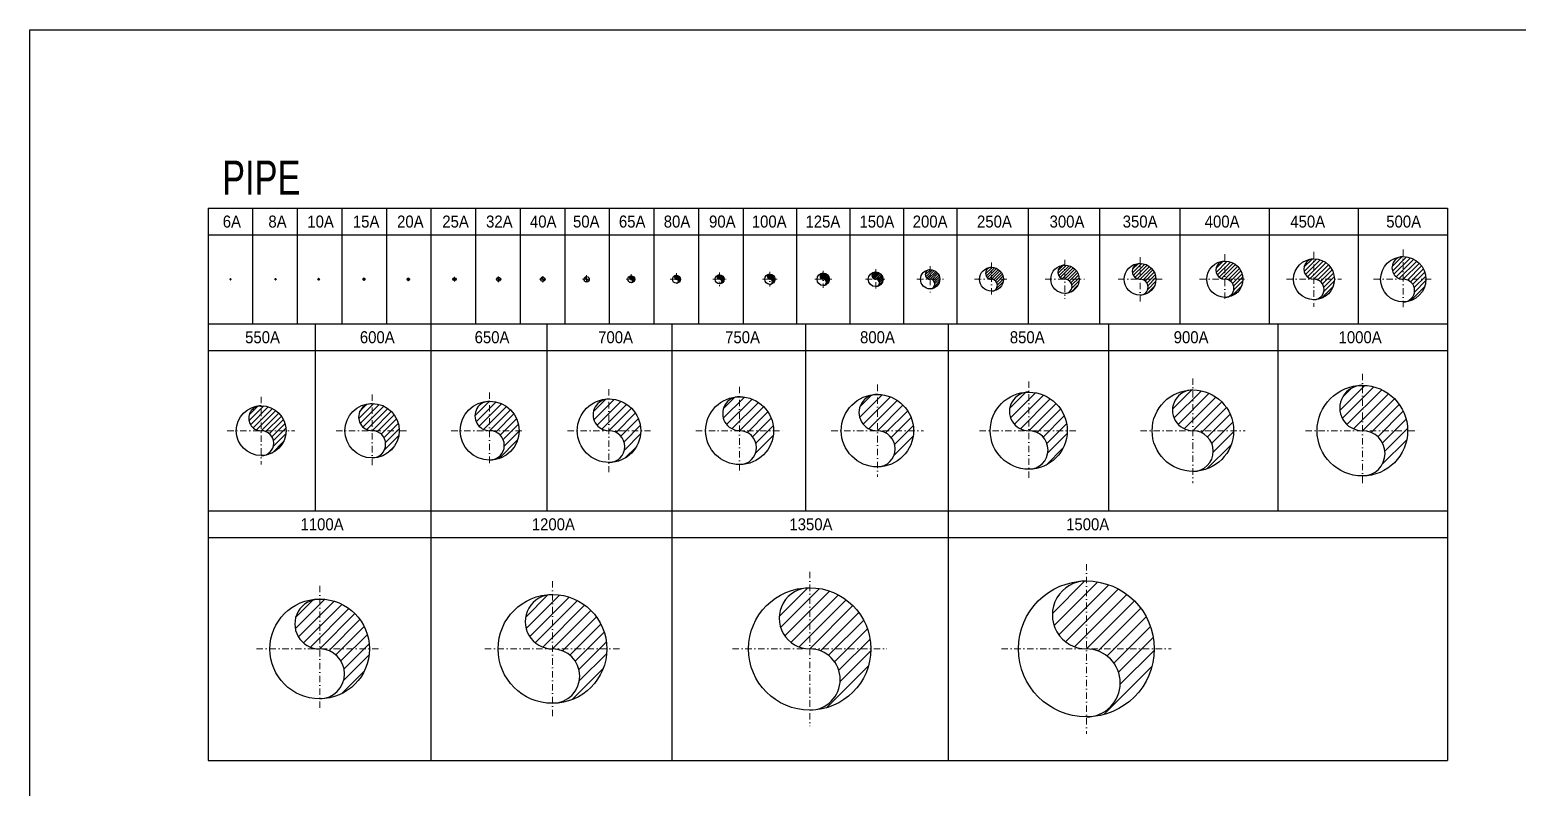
# Model space of a CAD drawing. Extents: x 0 to 90799, y 0 to 77868.
# Drawn here: x 0 to 16684, y 8494 to 16988 of the extents above; entities that cross this region are included whole.
import ezdxf
from ezdxf.enums import TextEntityAlignment as Align

# ---------------------------------------------------------------- set-up
doc = ezdxf.new("R2010")
doc.units = 0
doc.header["$LTSCALE"] = 30
doc.header["$MEASUREMENT"] = 0
doc.linetypes.add('DGN Style 4', pattern=[4.8, 2.4, -1.2, 0, -1.2])
doc.layers.add('L(c)', color=1, linetype='DGN Style 4', lineweight=5)
doc.layers.add('L(txt)', color=2, linetype='Continuous', lineweight=13)
doc.styles.add('Style-ENGINEERING', font='ENGINEERING.shx')

# ---------------------------------------------------------------- blocks, each defined once
blk = doc.blocks.new('*U739')
blk.add_circle((0, 0), 5.25)
for centre, start, end in [((0, 3), 89.9998, 270.0002), ((0, -3), 270.0002, 89.9998)]:
    blk.add_arc(centre, 2.62, start, end)
blk = doc.blocks.new('*U740')
blk.add_circle((0, 0), 6.9)
for centre, start, end in [((0, 3), 89.9998, 270.0002), ((0, -3), 270.0002, 89.9998)]:
    blk.add_arc(centre, 3.45, start, end)
blk = doc.blocks.new('*U741')
blk.add_circle((0, 0), 8.65)
for centre, start, end in [((0, 4), 89.9998, 270.0002), ((0, -4), 270.0002, 89.9998)]:
    blk.add_arc(centre, 4.33, start, end)
blk = doc.blocks.new('*U742')
blk.add_circle((0, 0), 10.8)
for centre, start, end in [((0, 5), 89.9998, 270.0002), ((0, -5), 270.0002, 89.9998)]:
    blk.add_arc(centre, 5.42, start, end)
blk = doc.blocks.new('*U743')
blk.add_circle((0, 0), 13.6)
for centre, start, end in [((0, 7), 89.9998, 270.0002), ((0, -7), 270.0002, 89.9998)]:
    blk.add_arc(centre, 6.8, start, end)
blk = doc.blocks.new('*U744')
blk.add_circle((0, 0), 17)
for centre, start, end in [((0, 8), 89.9998, 270.0002), ((0, -9), 270.0002, 89.9998)]:
    blk.add_arc(centre, 8.5, start, end)
blk = doc.blocks.new('*U745')
blk.add_circle((0, 0), 21.4)
for centre, start, end in [((0, 11), 90.347, 269.6531), ((0, -11), 270.0011, 89.9989)]:
    blk.add_arc(centre, 10.7, start, end)
blk = doc.blocks.new('*U746')
blk.add_circle((0, 0), 24.3)
for centre, start, end in [((0, 12), 90.6357, 269.3643), ((0, -12), 269.6719, 90.3281)]:
    blk.add_arc(centre, 12.2, start, end)
blk = doc.blocks.new('*U747')
blk.add_circle((0, 0), 30.2)
for centre, start, end in [((0, 15), 89.9989, 270.0011), ((0, -15), 270.0011, 89.9989)]:
    blk.add_arc(centre, 15.1, start, end)
blk = doc.blocks.new('*U749')
for p, q in [((-29, 20), (-12, 37)), ((-27, 11), (-2, 36)), ((-24, 5), (5, 34)), ((-18, 1), (12, 31)), ((-10, -1), (17, 26)), ((-2, -3), (22, 21)), ((4, -7), (25, 14)), ((8, -13), (28, 7)), ((3, -37), (26, -14)), ((9, -21), (29, -2))]:
    blk.add_line(p, q)
blk = doc.blocks.new('*U748')
blk.add_circle((0, 0), 38.1)
for centre, start, end in [((0, 19), 89.9989, 270.0011), ((0, -19), 270.0011, 89.9989)]:
    blk.add_arc(centre, 19.1, start, end)
blk.add_blockref('*U749', (10, 1))
blk = doc.blocks.new('*U751')
for p, q in [((-33, 22), (-12, 43)), ((-32, 12), (-2, 42)), ((-27, 6), (7, 40)), ((-20, 1), (14, 35)), ((-11, -1), (20, 30)), ((-2, -3), (26, 24)), ((5, -8), (30, 17)), ((9, -15), (32, 8)), ((3, -43), (31, -16)), ((11, -24), (33, -2))]:
    blk.add_line(p, q)
blk = doc.blocks.new('*U750')
blk.add_circle((0, 0), 44.5)
for centre, start, end in [((0, 22), 89.9989, 270.0011), ((0, -22), 270.0011, 89.9989)]:
    blk.add_arc(centre, 22.3, start, end)
blk.add_blockref('*U751', (11, 1))
blk = doc.blocks.new('*U753')
for p, q in [((-37, 14), (-5, 46)), ((-37, 28), (-20, 46)), ((-32, 5), (6, 43)), ((-24, -2), (15, 38)), ((-13, -4), (23, 32)), ((-2, -7), (29, 24)), ((6, -13), (34, 15)), ((11, -22), (37, 4)), ((12, -36), (37, -10)), ((16, -46), (29, -33))]:
    blk.add_line(p, q)
blk = doc.blocks.new('*U752')
blk.add_circle((0, 0), 50.8)
for centre, start, end in [((0, 25), 89.9989, 270.0011), ((0, -25), 270.0011, 89.9989)]:
    blk.add_arc(centre, 25.4, start, end)
blk.add_blockref('*U753', (13, 4))
blk = doc.blocks.new('*U755')
for p, q in [((-43, 28), (-15, 56)), ((-40, 16), (-2, 54)), ((-35, 7), (9, 51)), ((-26, 1), (18, 46)), ((-14, -1), (26, 39)), ((-2, -4), (33, 31)), ((6, -10), (38, 22)), ((12, -19), (41, 11)), ((4, -56), (40, -19)), ((14, -31), (43, -2))]:
    blk.add_line(p, q)
blk = doc.blocks.new('*U754')
blk.add_circle((0, 0), 57.1)
for centre, start, end in [((0, 29), 89.9989, 270.0011), ((0, -29), 270.0011, 89.9989)]:
    blk.add_arc(centre, 28.6, start, end)
blk.add_blockref('*U755', (14, 1))
blk = doc.blocks.new('*U757')
for p, q in [((-52, 25), (-11, 65)), ((-51, 42), (-29, 64)), ((-48, 13), (2, 63)), ((-41, 4), (13, 58)), ((-31, -2), (23, 52)), ((-18, -4), (32, 45)), ((-4, -7), (39, 37)), ((5, -13), (45, 27)), ((13, -22), (50, 15)), ((17, -33), (52, 2)), ((16, -50), (52, -14)), ((16, -65), (44, -38))]:
    blk.add_line(p, q)
blk = doc.blocks.new('*U756')
blk.add_circle((0, 0), 69.9)
for centre, start, end in [((0, 35), 89.9989, 270.0011), ((0, -35), 270.0011, 89.9989)]:
    blk.add_arc(centre, 35, start, end)
blk.add_blockref('*U757', (18, 4))
blk = doc.blocks.new('*U759')
for p, q in [((-62, 30), (-17, 74)), ((-57, 14), (0, 72)), ((-49, 3), (14, 66)), ((-37, -5), (27, 59)), ((-21, -8), (38, 50)), ((-4, -12), (47, 39)), ((8, -20), (54, 27)), ((16, -31), (59, 12)), ((13, -74), (60, -27)), ((20, -46), (62, -5))]:
    blk.add_line(p, q)
blk = doc.blocks.new('*U758')
blk.add_circle((0, 0), 82.6)
for centre, start, end in [((0, 41), 89.9989, 270.0011), ((0, -41), 270.0011, 89.9989)]:
    blk.add_arc(centre, 41.3, start, end)
blk.add_blockref('*U759', (21, 8))
blk = doc.blocks.new('*U761')
for p, q in [((-81, 34), (-21, 94)), ((-75, 14), (1, 90)), ((-75, 65), (-53, 88)), ((-64, 0), (20, 83)), ((-48, -10), (36, 74)), ((-27, -14), (49, 62)), ((-6, -18), (61, 49)), ((10, -28), (70, 32)), ((21, -43), (77, 14)), ((21, -94), (79, -35)), ((27, -62), (81, -8))]:
    blk.add_line(p, q)
blk = doc.blocks.new('*U760')
blk.add_circle((0, 0), 108)
for centre, start, end in [((0, 54), 89.9989, 270.0011), ((0, -54), 270.0011, 89.9989)]:
    blk.add_arc(centre, 54.1, start, end)
blk.add_blockref('*U761', (27, 14))
blk = doc.blocks.new('*U763')
for p, q in [((-100, 45), (-27, 118)), ((-93, 21), (0, 114)), ((-90, 87), (-69, 108)), ((-79, 3), (24, 105)), ((-60, -10), (44, 94)), ((-33, -15), (61, 79)), ((-7, -21), (76, 62)), ((12, -33), (87, 42)), ((26, -52), (96, 18)), ((23, -118), (97, -44)), ((33, -76), (100, -9))]:
    blk.add_line(p, q)
blk = doc.blocks.new('*U762')
blk.add_line((0, 134), (0, 134))
blk.add_circle((0, 0), 134)
for centre, start, end in [((0, 67), 89.9989, 270.0011), ((0, -67), 270.0011, 89.9989)]:
    blk.add_arc(centre, 66.8, start, end)
blk.add_blockref('*U763', (33, 15))
blk = doc.blocks.new('*U765')
for p, q in [((-118, 56), (-23, 151)), ((-117, 93), (-60, 149)), ((-108, 31), (6, 145)), ((-92, 12), (31, 135)), ((-70, -2), (53, 122)), ((-40, -7), (72, 105)), ((-11, -13), (89, 86)), ((11, -26), (102, 64)), ((28, -45), (112, 39)), ((38, -71), (118, 10)), ((28, -151), (104, -75)), ((37, -107), (118, -26))]:
    blk.add_line(p, q)
blk = doc.blocks.new('*U764')
blk.add_line((0, 159), (2, 159))
blk.add_circle((0, 0), 159)
for centre, start, end in [((0, 80), 89.9989, 270.0011), ((0, -80), 270.0011, 89.9989)]:
    blk.add_arc(centre, 79.6, start, end)
blk.add_blockref('*U765', (40, 7))
blk = doc.blocks.new('*U767')
for p, q in [((-132, 63), (-26, 168)), ((-131, 104), (-68, 166)), ((-121, 34), (7, 162)), ((-103, 13), (35, 150)), ((-78, -2), (60, 136)), ((-45, -8), (81, 117)), ((-12, -15), (99, 96)), ((13, -30), (114, 71)), ((31, -51), (125, 43)), ((42, -80), (132, 10)), ((33, -168), (115, -86)), ((41, -121), (132, -30))]:
    blk.add_line(p, q)
blk = doc.blocks.new('*U766')
blk.add_circle((0, 0), 178)
for centre, start, end in [((0, 89), 89.9989, 270.0011), ((0, -89), 270.0011, 89.9989)]:
    blk.add_arc(centre, 88.9, start, end)
blk.add_blockref('*U767', (45, 8))
blk = doc.blocks.new('*U769')
for p, q in [((-151, 113), (-69, 196)), ((-150, 71), (-25, 195)), ((-136, 40), (11, 187)), ((-116, 17), (42, 175)), ((-88, 1), (69, 158)), ((-51, -6), (92, 138)), ((-14, -13), (113, 114)), ((13, -29), (129, 87)), ((34, -52), (142, 56)), ((47, -83), (150, 20)), ((22, -196), (138, -80)), ((49, -125), (151, -23))]:
    blk.add_line(p, q)
blk = doc.blocks.new('*U768')
blk.add_circle((0, 0), 203)
for centre, start, end in [((0, 102), 89.9989, 270.0011), ((0, -102), 270.0011, 89.9989)]:
    blk.add_arc(centre, 102, start, end)
blk.add_blockref('*U769', (51, 6))
blk = doc.blocks.new('*U771')
for p, q in [((-170, 128), (-78, 219)), ((-169, 80), (-29, 220)), ((-154, 45), (12, 211)), ((-130, 19), (47, 196)), ((-99, 1), (77, 177)), ((-58, -7), (104, 154)), ((-16, -15), (127, 128)), ((15, -33), (146, 97)), ((38, -60), (160, 62)), ((53, -94), (169, 22)), ((27, -220), (155, -92)), ((55, -142), (170, -27))]:
    blk.add_line(p, q)
blk = doc.blocks.new('*U770')
blk.add_circle((0, 0), 229)
for centre, start, end in [((0, 114), 89.9989, 270.0011), ((0, -114), 270.0011, 89.9989)]:
    blk.add_arc(centre, 114, start, end)
blk.add_blockref('*U771', (58, 7))
blk = doc.blocks.new('*U773')
for p, q in [((-190, 136), (-79, 247)), ((-186, 86), (-27, 245)), ((-169, 50), (16, 235)), ((-143, 22), (54, 219)), ((-109, 2), (87, 198)), ((-64, -6), (116, 173)), ((-18, -15), (141, 144)), ((16, -34), (161, 111)), ((42, -62), (177, 74)), ((59, -99), (188, 30)), ((18, -247), (177, -88)), ((62, -149), (190, -21))]:
    blk.add_line(p, q)
blk = doc.blocks.new('*U772')
blk.add_circle((0, 0), 254)
for centre, start, end in [((0, 127), 89.9989, 270.0011), ((0, -127), 270.0011, 89.9989)]:
    blk.add_arc(centre, 127, start, end)
blk.add_blockref('*U773', (64, 6))
blk = doc.blocks.new('*U775')
for p, q in [((-207, 99), (-41, 265)), ((-205, 163), (-107, 261)), ((-190, 54), (10, 254)), ((-161, 20), (55, 236)), ((-123, -3), (94, 213)), ((-70, -13), (127, 184)), ((-18, -23), (156, 151)), ((20, -47), (179, 112)), ((49, -81), (197, 68)), ((66, -125), (207, 16)), ((52, -265), (181, -135)), ((64, -190), (207, -47))]:
    blk.add_line(p, q)
blk = doc.blocks.new('*U774')
blk.add_circle((0, 0), 279)
for centre, start, end in [((0, 140), 89.9989, 270.0011), ((0, -140), 270.0011, 89.9989)]:
    blk.add_arc(centre, 140, start, end)
blk.add_blockref('*U775', (70, 13))
blk = doc.blocks.new('*U777')
for p, q in [((-228, 105), (-55, 277)), ((-216, 187), (-138, 265)), ((-210, 52), (5, 267)), ((-179, 12), (56, 247)), ((-135, -15), (101, 221)), ((-76, -27), (139, 189)), ((-18, -39), (172, 150)), ((26, -66), (198, 106)), ((57, -106), (217, 55)), ((63, -241), (224, -80)), ((74, -159), (228, -6)), ((98, -277), (174, -201))]:
    blk.add_line(p, q)
blk = doc.blocks.new('*U776')
blk.add_circle((0, 0), 305)
for centre, start, end in [((0, 152), 89.8883, 270.1117), ((0, -152), 270.0573, 89.9427)]:
    blk.add_arc(centre, 152, start, end)
blk.add_blockref('*U777', (76, 27))
blk = doc.blocks.new('*U779')
for p, q in [((-248, 160), (-86, 322)), ((-234, 91), (-11, 314)), ((-200, 41), (52, 293)), ((-151, 7), (105, 263)), ((-83, -8), (151, 225)), ((-14, -23), (189, 180)), ((35, -58), (219, 126)), ((69, -107), (240, 64)), ((21, -322), (231, -112)), ((83, -177), (248, -12))]:
    blk.add_line(p, q)
blk = doc.blocks.new('*U778')
blk.add_circle((0, 0), 330)
for centre, start, end in [((0, 165), 89.9989, 270.0011), ((0, -165), 270.0011, 89.9989)]:
    blk.add_arc(centre, 165, start, end)
blk.add_blockref('*U779', (83, 8))
blk = doc.blocks.new('*U781')
for p, q in [((-264, 194), (-129, 328)), ((-259, 100), (-32, 328)), ((-224, 38), (44, 306)), ((-169, -5), (108, 272)), ((-90, -23), (161, 228)), ((-11, -42), (205, 175)), ((44, -84), (239, 111)), ((79, -147), (261, 35)), ((83, -240), (264, -60)), ((93, -328), (215, -206))]:
    blk.add_line(p, q)
blk = doc.blocks.new('*U780')
blk.add_circle((0, 0), 356)
for centre, start, end in [((0, 178), 89.9989, 270.0011), ((0, -178), 270.0011, 89.9989)]:
    blk.add_arc(centre, 178, start, end)
blk.add_blockref('*U781', (90, 23))
blk = doc.blocks.new('*U783')
for p, q in [((-280, 75), (-42, 313)), ((-278, 184), (-155, 308)), ((-243, 4), (43, 290)), ((-184, -43), (113, 253)), ((-97, -64), (172, 205)), ((-10, -85), (221, 146)), ((49, -133), (258, 75)), ((85, -313), (280, -117)), ((86, -203), (280, -10))]:
    blk.add_line(p, q)
blk = doc.blocks.new('*U782')
blk.add_circle((0, 0), 381)
for centre, start, end in [((0, 191), 89.9989, 270.0011), ((0, -190), 270.0011, 89.9989)]:
    blk.add_arc(centre, 190, start, end)
blk.add_blockref('*U783', (97, 64))
blk = doc.blocks.new('*U785')
for p, q in [((-301, 87), (-47, 340)), ((-297, 206), (-170, 333)), ((-261, 11), (45, 317)), ((-196, -41), (122, 277)), ((-102, -62), (185, 225)), ((-10, -86), (238, 161)), ((54, -139), (277, 85)), ((84, -340), (300, -125)), ((92, -216), (301, -8))]:
    blk.add_line(p, q)
blk = doc.blocks.new('*U784')
for centre, radius in [((0, 0), 406), ((-2, 0), 1.54)]:
    blk.add_circle(centre, radius)
for centre, start, end in [((-3, 203), 89.1343, 270.8657), ((-3, -203), 270.8657, 89.1343)]:
    blk.add_arc(centre, 203, start, end)
blk.add_blockref('*U785', (102, 62))
blk = doc.blocks.new('*U787')
for p, q in [((-322, 229), (-144, 407)), ((-312, 123), (-32, 403)), ((-269, 50), (58, 377)), ((-203, 0), (133, 336)), ((-109, -22), (197, 284)), ((-14, -43), (249, 220)), ((52, -93), (290, 145)), ((95, -166), (316, 55)), ((104, -272), (322, -55)), ((85, -407), (277, -216))]:
    blk.add_line(p, q)
blk = doc.blocks.new('*U786')
blk.add_circle((0, 0), 432)
for centre, start, end in [((0, 216), 89.9989, 270.0011), ((0, -216), 270.0011, 89.9989)]:
    blk.add_arc(centre, 216, start, end)
blk.add_blockref('*U787', (109, 22))
blk = doc.blocks.new('*U789')
for p, q in [((-343, 227), (-127, 443)), ((-326, 127), (-19, 433)), ((-279, 56), (69, 405)), ((-211, 7), (145, 363)), ((-114, -14), (209, 309)), ((-18, -35), (262, 245)), ((50, -84), (304, 170)), ((97, -155), (333, 81)), ((114, -255), (343, -26)), ((43, -443), (315, -172))]:
    blk.add_line(p, q)
blk = doc.blocks.new('*U788')
blk.add_circle((0, 0), 457)
for centre, start, end in [((0, 229), 89.9989, 270.0011), ((0, -229), 270.0011, 89.9989)]:
    blk.add_arc(centre, 229, start, end)
blk.add_blockref('*U789', (114, 14))
blk = doc.blocks.new('*U791')
for p, q in [((-380, 165), (-101, 444)), ((-352, 73), (3, 428)), ((-347, 318), (-254, 411)), ((-300, 5), (91, 396)), ((-227, -43), (167, 351)), ((-127, -63), (232, 296)), ((-28, -83), (287, 231)), ((45, -131), (331, 155)), ((98, -199), (364, 67)), ((93, -444), (370, -167)), ((125, -291), (380, -37))]:
    blk.add_line(p, q)
blk = doc.blocks.new('*U790')
blk.add_circle((0, 0), 508)
for centre, start, end in [((0, 254), 89.9989, 270.0011), ((0, -254), 270.0011, 89.9989)]:
    blk.add_arc(centre, 254, start, end)
blk.add_blockref('*U791', (127, 63))
blk = doc.blocks.new('*U793')
for p, q in [((-415, 197), (-83, 529)), ((-411, 326), (-214, 523)), ((-380, 108), (21, 508)), ((-323, 41), (110, 473)), ((-245, -6), (187, 426)), ((-141, -27), (254, 369)), ((-37, -47), (311, 301)), ((41, -94), (359, 224)), ((98, -161), (394, 135)), ((133, -250), (415, 31)), ((129, -379), (414, -94)), ((103, -529), (362, -271))]:
    blk.add_line(p, q)
blk = doc.blocks.new('*U792')
blk.add_circle((0, 0), 559)
for centre, start, end in [((0, 279), 89.9989, 270.0011), ((0, -279), 270.0011, 89.9989)]:
    blk.add_arc(centre, 279, start, end)
blk.add_blockref('*U793', (141, 27))
blk = doc.blocks.new('*U795')
for p, q in [((-454, 339), (-206, 587)), ((-449, 212), (-75, 586)), ((-409, 120), (32, 562)), ((-347, 51), (125, 524)), ((-264, 2), (207, 473)), ((-154, -18), (277, 413)), ((-43, -39), (338, 342)), ((40, -88), (388, 261)), ((102, -157), (427, 168)), ((142, -249), (451, 60)), ((147, -376), (454, -69)), ((67, -587), (414, -239))]:
    blk.add_line(p, q)
blk = doc.blocks.new('*U794')
blk.add_circle((0, 0), 610)
for centre, start, end in [((0, 305), 89.9989, 270.0011), ((0, -305), 270.0011, 89.9989)]:
    blk.add_arc(centre, 305, start, end)
blk.add_blockref('*U795', (154, 18))
blk = doc.blocks.new('*U797')
for p, q in [((-514, 352), (-194, 672)), ((-498, 226), (-61, 664)), ((-451, 132), (52, 635)), ((-382, 59), (151, 592)), ((-291, 9), (237, 537)), ((-172, -13), (313, 472)), ((-52, -35), (379, 396)), ((39, -85), (434, 309)), ((108, -158), (477, 211)), ((155, -252), (505, 98)), ((171, -378), (514, -35)), ((18, -672), (487, -202))]:
    blk.add_line(p, q)
blk = doc.blocks.new('*U796')
blk.add_circle((0, 0), 686)
for centre, start, end in [((0, 343), 89.9989, 270.0011), ((0, -343), 270.0011, 89.9989)]:
    blk.add_arc(centre, 343, start, end)
blk.add_blockref('*U797', (172, 13))
blk = doc.blocks.new('*U799')
for p, q in [((-571, 384), (-207, 749)), ((-552, 248), (-62, 738)), ((-499, 145), (62, 706)), ((-423, 66), (170, 659)), ((-323, 11), (265, 598)), ((-191, -13), (348, 526)), ((-59, -36), (420, 443)), ((42, -92), (481, 347)), ((118, -171), (528, 239)), ((171, -274), (560, 116)), ((190, -410), (571, -29)), ((7, -749), (545, -210))]:
    blk.add_line(p, q)
blk = doc.blocks.new('*U798')
blk.add_circle((0, 0), 762)
for centre, start, end in [((0, 381), 89.9989, 270.0011), ((0, -381), 270.0011, 89.9989)]:
    blk.add_arc(centre, 381, start, end)
blk.add_blockref('*U799', (191, 13))

msp = doc.modelspace()

# ---------------------------------------------------------------- linework, layer by layer
for p, q in [((2000, 14988), (2000, 8795)), ((2000, 14988), (15900, 14988)), ((2500, 14988), (2500, 13690)), ((3000, 14988), (3000, 13690)), ((3500, 14988), (3500, 13690)), ((4000, 14988), (4000, 13690)), ((4500, 14988), (4500, 13690)), ((5000, 14988), (5000, 13690)), ((5500, 14988), (5500, 13690)), ((6000, 14988), (6000, 13690)), ((6500, 14988), (6500, 13690)), ((7000, 14988), (7000, 13690)), ((7500, 14988), (7500, 13690)), ((8000, 14988), (8000, 13690)), ((8600, 14988), (8600, 13690)), ((9200, 14988), (9200, 13690)), ((9800, 14988), (9800, 13690)), ((10400, 14988), (10400, 13690)), ((11200, 14988), (11200, 13690)), ((12000, 14988), (12000, 13690)), ((12900, 14988), (12900, 13690)), ((13900, 14988), (13900, 13690)), ((14900, 14988), (14900, 13690)), ((15900, 14988), (15900, 8795)), ((2000, 14690), (15900, 14690)), ((2000, 13690), (15900, 13690)), ((3200, 13690), (3200, 11592)), ((4500, 13690), (4500, 11592)), ((5800, 13690), (5800, 11592)), ((7200, 13690), (7200, 11592)), ((8700, 13690), (8700, 11592)), ((10300, 13690), (10300, 11592)), ((12100, 13690), (12100, 11592)), ((14000, 13690), (14000, 11592)), ((2000, 13392), (15900, 13392)), ((2000, 11592), (15900, 11592)), ((4500, 11592), (4500, 8795)), ((7200, 11592), (7200, 8795)), ((10300, 11592), (10300, 8795)), ((2000, 11295), (15900, 11295)), ((2000, 8795), (15900, 8795))]:
    msp.add_line(p, q)
at = {"flags": 128}
msp.add_lwpolyline([(0, 16988), (28414, 16988), (28414, 0), (0, 0)], close=True, dxfattribs=at)
at = {"layer": 'L(c)'}
for p, q in [((15406, 14524), (15406, 13856)), ((10787, 14379), (10787, 14001)), ((11611, 14409), (11611, 13971)), ((12454, 14438), (12454, 13942)), ((13405, 14473), (13405, 13907)), ((14404, 14499), (14404, 13881)), ((2242, 14190), (2262, 14190)), ((2252, 14180), (2252, 14200)), ((2769, 14190), (2745, 14190)), ((2757, 14178), (2757, 14202)), ((3228, 14190), (3255, 14190)), ((3241, 14204), (3241, 14176)), ((3731, 14190), (3767, 14190)), ((3749, 14208), (3749, 14172)), ((4225, 14190), (4266, 14190)), ((4246, 14211), (4246, 14169)), ((4737, 14190), (4791, 14190)), ((4764, 14217), (4764, 14163)), ((5228, 14190), (5290, 14190)), ((5259, 14221), (5259, 14159)), ((5718, 14190), (5790, 14190)), ((5754, 14226), (5754, 14154)), ((6200, 14190), (6291, 14190)), ((6246, 14235), (6246, 14145)), ((6689, 14190), (6805, 14190)), ((6747, 14248), (6747, 14132)), ((7184, 14190), (7323, 14190)), ((7253, 14260), (7253, 14120)), ((7661, 14190), (7812, 14190)), ((7737, 14266), (7737, 14114)), ((8220, 14190), (8384, 14190)), ((8302, 14272), (8302, 14108)), ((8805, 14190), (8995, 14190)), ((8900, 14285), (8900, 14095)), ((9375, 14190), (9600, 14190)), ((9488, 14303), (9488, 14077)), ((9951, 14190), (10247, 14190)), ((10099, 14338), (10099, 14042)), ((10598, 14190), (10976, 14190)), ((11391, 14190), (11830, 14190)), ((12207, 14190), (12702, 14190)), ((13122, 14190), (13688, 14190)), ((14096, 14190), (14713, 14190)), ((15072, 14190), (15740, 14190)), ((11205, 13044), (11205, 11940)), ((13046, 13079), (13046, 11905)), ((14947, 13130), (14947, 11854)), ((2596, 12872), (2596, 12113)), ((3840, 12897), (3840, 12087)), ((5158, 12922), (5158, 12062)), ((6497, 12958), (6497, 12027)), ((7962, 12983), (7962, 12001)), ((9507, 13009), (9507, 11976)), ((2216, 12492), (2975, 12492)), ((3435, 12492), (4245, 12492)), ((4728, 12492), (5588, 12492)), ((6032, 12492), (6963, 12492)), ((7471, 12492), (8453, 12492)), ((8990, 12492), (10023, 12492)), ((10653, 12492), (11756, 12492)), ((12459, 12492), (13633, 12492)), ((14309, 12492), (15585, 12492)), ((8748, 10910), (8748, 9179)), ((11851, 10997), (11851, 9093)), ((3252, 10753), (3252, 9336)), ((5863, 10804), (5863, 9285)), ((2544, 10045), (3961, 10045)), ((5103, 10045), (6623, 10045)), ((7882, 10045), (9614, 10045)), ((10899, 10045), (12803, 10045))]:
    msp.add_line(p, q, dxfattribs=at)

# ---------------------------------------------------------------- block references
for name, p in [('*U764', (11611, 14190)), ('*U766', (12454, 14190)), ('*U768', (13405, 14190)), ('*U770', (14404, 14190)), ('*U772', (15406, 14190)), ('*U739', (2252, 14190)), ('*U740', (2757, 14190)), ('*U741', (3241, 14190)), ('*U742', (3749, 14190)), ('*U743', (4246, 14190)), ('*U744', (4764, 14190)), ('*U745', (5259, 14190)), ('*U746', (5754, 14190)), ('*U747', (6246, 14190)), ('*U748', (6747, 14190)), ('*U750', (7253, 14190)), ('*U752', (7737, 14190)), ('*U754', (8302, 14190)), ('*U756', (8900, 14190)), ('*U758', (9488, 14190)), ('*U760', (10099, 14190)), ('*U762', (10787, 14190)), ('*U780', (6497, 12492)), ('*U782', (7962, 12492)), ('*U784', (9507, 12492)), ('*U786', (11205, 12492)), ('*U788', (13046, 12492)), ('*U790', (14947, 12492)), ('*U774', (2596, 12492)), ('*U776', (3840, 12492)), ('*U778', (5158, 12492)), ('*U796', (8748, 10045)), ('*U798', (11851, 10045)), ('*U792', (3252, 10045)), ('*U794', (5863, 10045))]:
    msp.add_blockref(name, p)

# ---------------------------------------------------------------- texts
at = {"layer": 'L(txt)', "style": 'Style-ENGINEERING', "width": 0.75}
msp.add_text('PIPE', height=384, dxfattribs=at).set_placement((2158, 15329), align=Align.MIDDLE_LEFT)
at = {"layer": 'L(txt)', "style": 'Style-ENGINEERING', "width": 0.925927}
for s, p in [('6A', (2267, 14837)), ('8A', (2779, 14837)), ('10A', (3262, 14837)), ('15A', (3773, 14837)), ('20A', (4269, 14837)), ('25A', (4776, 14837)), ('32A', (5267, 14837)), ('40A', (5759, 14837)), ('50A', (6242, 14837)), ('65A', (6757, 14837)), ('80A', (7260, 14837)), ('90A', (7768, 14837)), ('100A', (8294, 14837)), ('125A', (8896, 14837)), ('150A', (9502, 14837)), ('200A', (10099, 14837)), ('250A', (10820, 14837)), ('300A', (11634, 14837)), ('350A', (12454, 14837)), ('400A', (13374, 14837)), ('450A', (14334, 14837)), ('500A', (15410, 14837)), ('550A', (2611, 13540)), ('600A', (3898, 13540)), ('650A', (5185, 13540)), ('700A', (6571, 13540)), ('750A', (7995, 13540)), ('800A', (9508, 13540)), ('850A', (11188, 13540)), ('900A', (13026, 13540)), ('1000A', (14922, 13540)), ('1100A', (3279, 11442)), ('1200A', (5873, 11442)), ('1350A', (8762, 11442)), ('1500A', (11866, 11442))]:
    msp.add_text(s, height=135, dxfattribs=at).set_placement(p, align=Align.MIDDLE_CENTER)

doc.saveas('drawing.dxf')
